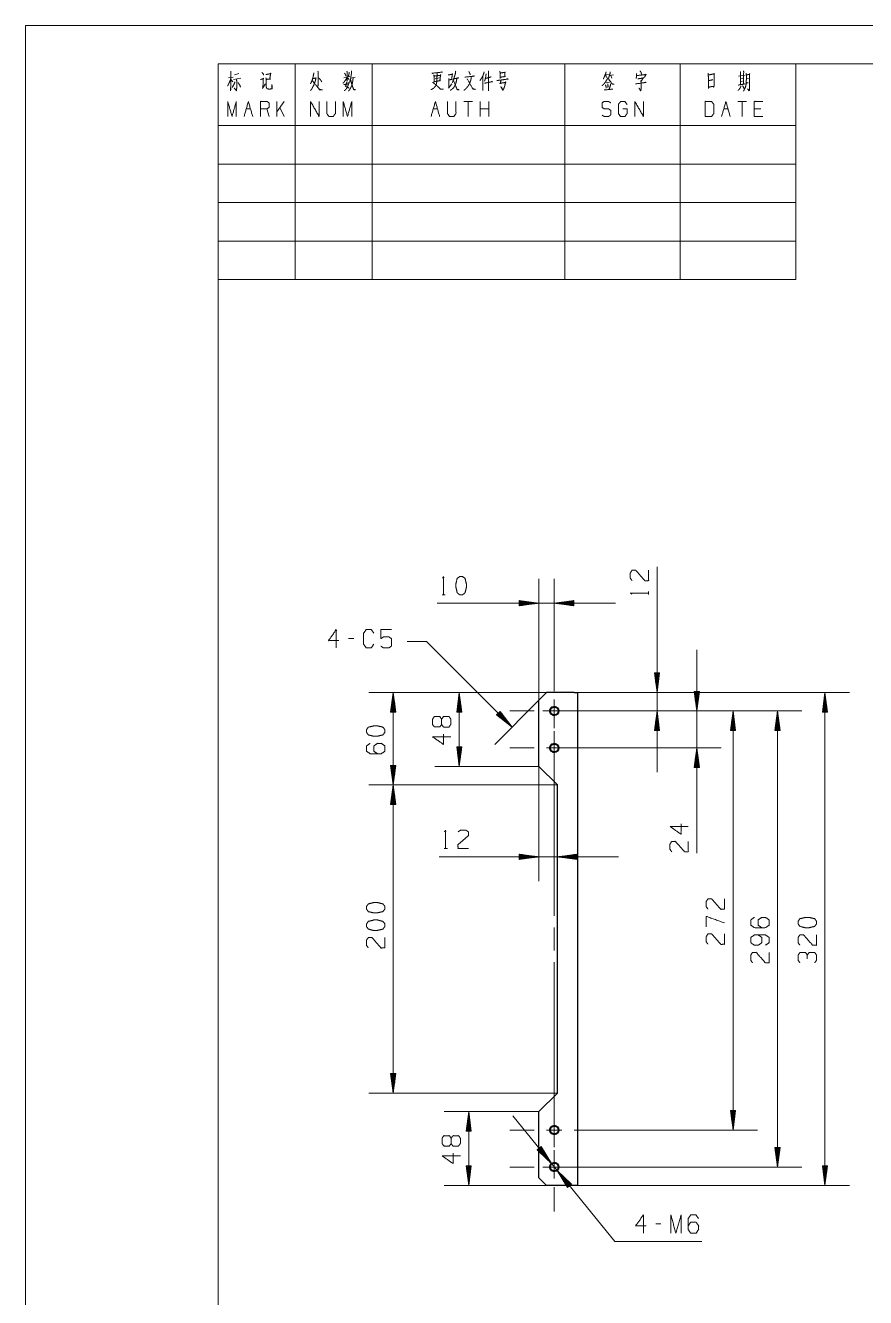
# Model space of a CAD drawing. Header units: millimetres. Extents: x 0 to 210, y 0 to 297.
# Drawn here: x 0 to 109.1, y 131.9 to 297 of the extents above; entities that cross this region are included whole.
import ezdxf

# ---------------------------------------------------------------- set-up
doc = ezdxf.new("R2010")
doc.units = ezdxf.units.MM
doc.layers.add('101', color=7, linetype='Continuous', true_color=0xffffff)

msp = doc.modelspace()

# ---------------------------------------------------------------- linework, layer by layer
at = {"layer": '101', "color": 133, "linetype": 'Continuous', "lineweight": 18}
for p, q in [((210, 297), (0, 297)), ((0, 297), (0, 0)), ((205, 292), (25, 292)), ((25, 292), (100, 292)), ((25, 292), (25, 5)), ((25, 292), (100, 292)), ((25, 292), (100, 292)), ((25, 292), (25, 264)), ((35, 292), (35, 264)), ((45, 292), (45, 264)), ((70, 292), (70, 264)), ((85, 292), (85, 264)), ((100, 292), (100, 264)), ((25, 284), (100, 284)), ((25, 279), (100, 279)), ((25, 274), (100, 274)), ((25, 269), (100, 269)), ((25, 264), (100, 264))]:
    msp.add_line(p, q, dxfattribs=at)
at = {"layer": '101', "color": 72, "linetype": 'Continuous', "lineweight": 18}
for p, q in [((27.13, 290.61), (27.71, 290.74)), ((26.34, 290.18), (26.96, 290.3)), ((26.7, 289.95), (26.92, 289.68)), ((26.99, 289.99), (27.95, 290.14)), ((41.34, 290.22), (42.13, 290.38)), ((42.25, 290.16), (42.79, 290.28)), ((53.17, 290.09), (53.7, 290.18)), ((54.91, 288.87), (55.37, 289.43)), ((75.25, 290.57), (75.67, 290.63)), ((75.35, 290.55), (75.45, 290.24)), ((75.83, 289.64), (75.37, 289.56)), ((75.82, 290.51), (76.35, 290.61)), ((75.98, 290.49), (76.11, 290.16)), ((92.56, 290.43), (93.43, 290.55)), ((92.84, 290.07), (93.11, 290.14)), ((92.86, 289.72), (93.09, 289.78)), ((93.6, 290.05), (93.85, 290.12)), ((28.66, 286.17), (29.22, 286.17)), ((31.62, 285.18), (31.34, 286.17)), ((33.59, 287.14), (32.63, 285.78)), ((32.63, 285.18), (32.63, 287.14)), ((33.59, 285.18), (33.04, 286.36)), ((52.94, 286.17), (53.49, 286.17)), ((58.02, 287.14), (56.9, 287.14)), ((57.46, 287.14), (57.46, 285.18)), ((59.02, 285.18), (59.02, 287.14)), ((60.14, 286.17), (59.02, 286.17)), ((60.14, 285.18), (60.14, 287.14)), ((90.65, 286.17), (91.2, 286.17)), ((93.6, 287.14), (92.49, 287.14)), ((93.05, 287.14), (93.05, 285.18)), ((95.45, 286.17), (94.61, 286.17)), ((54.08, 223.09), (54.5, 223.09)), ((80.9, 223.11), (80.9, 223.54)), ((42.63, 217.4), (41.95, 217.4)), ((54.34, 190.17), (54.77, 190.17)), ((82.5, 141.42), (81.83, 141.42))]:
    msp.add_line(p, q, dxfattribs=at)
at = {"layer": '101', "color": 22, "linetype": 'Continuous', "lineweight": 18}
for p, q in [((81.99, 226.71), (81.99, 200.07)), ((66.65, 209.41), (66.65, 225.17)), ((68.65, 211.51), (68.65, 225.17)), ((53.44, 222), (76.59, 222)), ((66.65, 222), (64.11, 222.33)), ((64.11, 222.33), (64.14, 222.33)), ((64.11, 222.33), (64.14, 222.33)), ((64.11, 222.33), (64.11, 221.66)), ((64.11, 222.28), (64.53, 222.28)), ((64.11, 222.22), (64.92, 222.22)), ((64.11, 222.17), (65.3, 222.17)), ((64.11, 222.12), (65.69, 222.12)), ((64.11, 222.07), (66.07, 222.07)), ((64.11, 222.02), (66.46, 222.02)), ((64.11, 221.66), (66.65, 222)), ((64.11, 221.97), (66.46, 221.97)), ((64.11, 221.92), (66.07, 221.92)), ((64.11, 221.87), (65.69, 221.87)), ((64.11, 221.82), (65.3, 221.82)), ((64.11, 221.77), (64.92, 221.77)), ((64.11, 221.72), (64.53, 221.72)), ((64.11, 221.67), (64.14, 221.67)), ((64.11, 221.67), (64.14, 221.67)), ((71.19, 222.33), (68.65, 222)), ((68.65, 222), (71.19, 221.66)), ((71.19, 222.02), (68.84, 222.02)), ((71.19, 221.97), (68.84, 221.97)), ((71.19, 222.07), (69.23, 222.07)), ((71.19, 221.92), (69.23, 221.92)), ((71.19, 222.12), (69.62, 222.12)), ((71.19, 221.87), (69.62, 221.87)), ((71.19, 222.17), (70, 222.17)), ((71.19, 221.82), (70, 221.82)), ((71.19, 222.22), (70.39, 222.22)), ((71.19, 221.77), (70.39, 221.77)), ((71.19, 222.28), (70.77, 222.28)), ((71.19, 221.72), (70.77, 221.72)), ((71.19, 222.33), (71.16, 222.33)), ((71.19, 222.33), (71.16, 222.33)), ((71.19, 221.67), (71.16, 221.67)), ((71.19, 221.67), (71.16, 221.67)), ((71.19, 221.66), (71.19, 222.33)), ((52.08, 217.02), (49.54, 217.02)), ((52.08, 217.02), (63.17, 205.93)), ((87.14, 189.56), (87.14, 215.94)), ((81.66, 212.95), (81.99, 210.41)), ((82.33, 212.95), (81.66, 212.95)), ((81.66, 212.95), (81.66, 212.91)), ((81.66, 212.95), (81.66, 212.91)), ((81.71, 212.95), (81.71, 212.53)), ((81.76, 212.95), (81.76, 212.14)), ((81.81, 212.95), (81.81, 211.76)), ((81.86, 212.95), (81.86, 211.37)), ((81.91, 212.95), (81.91, 210.98)), ((81.97, 212.95), (81.97, 210.6)), ((81.99, 210.41), (82.33, 212.95)), ((82.02, 212.95), (82.02, 210.6)), ((82.07, 212.95), (82.07, 210.98)), ((82.12, 212.95), (82.12, 211.37)), ((82.17, 212.95), (82.17, 211.76)), ((82.22, 212.95), (82.22, 212.14)), ((82.27, 212.95), (82.27, 212.53)), ((82.32, 212.95), (82.32, 212.91)), ((82.32, 212.95), (82.32, 212.91)), ((67.65, 210.41), (44.57, 210.41)), ((47.75, 210.41), (47.41, 207.87)), ((47.67, 207.87), (47.67, 209.83)), ((47.72, 207.87), (47.72, 210.21)), ((48.08, 207.87), (47.75, 210.41)), ((47.75, 210.41), (47.75, 198.41)), ((47.77, 207.87), (47.77, 210.21)), ((47.83, 207.87), (47.83, 209.83)), ((67.65, 210.41), (53.14, 210.41)), ((56.32, 210.41), (55.98, 207.87)), ((56.24, 207.87), (56.24, 209.83)), ((56.29, 207.87), (56.29, 210.21)), ((56.65, 207.87), (56.32, 210.41)), ((56.32, 210.41), (56.32, 200.81)), ((56.34, 207.87), (56.34, 210.21)), ((56.39, 207.87), (56.39, 209.83)), ((71.25, 210.41), (106.96, 210.41)), ((71.25, 210.41), (85.17, 210.41)), ((87.48, 210.55), (86.81, 210.55)), ((86.81, 210.55), (86.81, 210.51)), ((86.81, 210.55), (87.14, 208.01)), ((86.81, 210.55), (86.81, 210.51)), ((86.86, 210.55), (86.86, 210.13)), ((86.91, 210.55), (86.91, 209.74)), ((86.96, 210.55), (86.96, 209.36)), ((87.01, 210.55), (87.01, 208.97)), ((87.07, 210.55), (87.07, 208.58)), ((87.12, 210.55), (87.12, 208.2)), ((87.14, 208.01), (87.48, 210.55)), ((87.17, 210.55), (87.17, 208.2)), ((87.22, 210.55), (87.22, 208.58)), ((87.27, 210.55), (87.27, 208.97)), ((87.32, 210.55), (87.32, 209.36)), ((87.37, 210.55), (87.37, 209.74)), ((87.42, 210.55), (87.42, 210.13)), ((87.47, 210.55), (87.47, 210.51)), ((87.47, 210.55), (87.47, 210.51)), ((103.78, 210.41), (103.45, 207.87)), ((103.71, 207.87), (103.71, 209.83)), ((103.76, 207.87), (103.76, 210.21)), ((104.12, 207.87), (103.78, 210.41)), ((103.78, 146.41), (103.78, 210.41)), ((103.81, 207.87), (103.81, 210.21)), ((103.86, 207.87), (103.86, 209.83)), ((47.47, 207.87), (47.47, 208.28)), ((47.52, 207.87), (47.52, 208.67)), ((47.57, 207.87), (47.57, 209.06)), ((47.62, 207.87), (47.62, 209.44)), ((47.88, 207.87), (47.88, 209.44)), ((47.93, 207.87), (47.93, 209.06)), ((47.98, 207.87), (47.98, 208.67)), ((48.03, 207.87), (48.03, 208.28)), ((56.04, 207.87), (56.04, 208.28)), ((56.09, 207.87), (56.09, 208.67)), ((56.14, 207.87), (56.14, 209.06)), ((56.19, 207.87), (56.19, 209.44)), ((56.44, 207.87), (56.44, 209.44)), ((56.49, 207.87), (56.49, 209.06)), ((56.55, 207.87), (56.55, 208.67)), ((56.6, 207.87), (56.6, 208.28)), ((66.65, 209.41), (60.93, 203.68)), ((103.5, 207.87), (103.5, 208.28)), ((103.55, 207.87), (103.55, 208.67)), ((103.6, 207.87), (103.6, 209.06)), ((103.66, 207.87), (103.66, 209.44)), ((103.91, 207.87), (103.91, 209.44)), ((103.96, 207.87), (103.96, 209.06)), ((104.01, 207.87), (104.01, 208.67)), ((104.06, 207.87), (104.06, 208.28)), ((47.41, 207.87), (48.08, 207.87)), ((47.42, 207.87), (47.42, 207.9)), ((47.42, 207.87), (47.42, 207.9)), ((48.08, 207.87), (48.08, 207.9)), ((48.08, 207.87), (48.08, 207.9)), ((55.98, 207.87), (56.65, 207.87)), ((55.99, 207.87), (55.99, 207.9)), ((55.99, 207.87), (55.99, 207.9)), ((56.65, 207.87), (56.65, 207.9)), ((56.65, 207.87), (56.65, 207.9)), ((61.61, 207.96), (61.14, 207.49)), ((61.14, 207.49), (61.16, 207.47)), ((61.14, 207.49), (61.16, 207.47)), ((61.14, 207.49), (63.17, 205.93)), ((61.18, 207.52), (61.47, 207.23)), ((61.21, 207.56), (61.78, 206.99)), ((61.25, 207.6), (62.09, 206.76)), ((61.29, 207.63), (62.4, 206.52)), ((61.32, 207.67), (62.71, 206.28)), ((61.36, 207.7), (63.02, 206.04)), ((61.39, 207.74), (63.05, 206.08)), ((61.43, 207.78), (62.82, 206.39)), ((61.47, 207.81), (62.58, 206.7)), ((61.5, 207.85), (62.34, 207.01)), ((61.54, 207.88), (62.11, 207.32)), ((61.57, 207.92), (61.87, 207.62)), ((61.61, 207.96), (61.63, 207.93)), ((63.17, 205.93), (61.61, 207.96)), ((61.61, 207.96), (61.63, 207.93)), ((68.65, 208.01), (95.02, 208.01)), ((68.65, 208.01), (100.8, 208.01)), ((68.65, 208.01), (90.32, 208.01)), ((72.15, 208.01), (85.17, 208.01)), ((81.99, 208.01), (81.66, 205.47)), ((81.81, 205.47), (81.81, 206.66)), ((81.86, 205.47), (81.86, 207.04)), ((81.91, 205.47), (81.91, 207.43)), ((81.97, 205.47), (81.97, 207.81)), ((82.33, 205.47), (81.99, 208.01)), ((82.02, 205.47), (82.02, 207.81)), ((82.07, 205.47), (82.07, 207.43)), ((82.12, 205.47), (82.12, 207.04)), ((82.17, 205.47), (82.17, 206.66)), ((91.85, 208.01), (91.51, 205.47)), ((91.67, 205.47), (91.67, 206.66)), ((91.72, 205.47), (91.72, 207.04)), ((91.77, 205.47), (91.77, 207.43)), ((91.82, 205.47), (91.82, 207.81)), ((92.18, 205.47), (91.85, 208.01)), ((91.85, 208.01), (91.85, 153.61)), ((91.87, 205.47), (91.87, 207.81)), ((91.92, 205.47), (91.92, 207.43)), ((91.97, 205.47), (91.97, 207.04)), ((92.02, 205.47), (92.02, 206.66)), ((97.63, 208.01), (97.29, 205.47)), ((97.45, 205.47), (97.45, 206.66)), ((97.5, 205.47), (97.5, 207.04)), ((97.55, 205.47), (97.55, 207.43)), ((97.6, 205.47), (97.6, 207.81)), ((97.96, 205.47), (97.63, 208.01)), ((97.63, 208.01), (97.63, 148.81)), ((97.65, 205.47), (97.65, 207.81)), ((97.7, 205.47), (97.7, 207.43)), ((97.75, 205.47), (97.75, 207.04)), ((97.8, 205.47), (97.8, 206.66)), ((103.45, 207.87), (103.45, 207.9)), ((103.45, 207.87), (103.45, 207.9)), ((103.45, 207.87), (104.12, 207.87)), ((104.11, 207.87), (104.11, 207.9)), ((104.11, 207.87), (104.11, 207.9)), ((81.66, 205.47), (81.66, 205.5)), ((81.66, 205.47), (81.66, 205.5)), ((81.66, 205.47), (82.33, 205.47)), ((81.71, 205.47), (81.71, 205.88)), ((81.76, 205.47), (81.76, 206.27)), ((82.22, 205.47), (82.22, 206.27)), ((82.27, 205.47), (82.27, 205.88)), ((82.32, 205.47), (82.32, 205.5)), ((82.32, 205.47), (82.32, 205.5)), ((91.51, 205.47), (92.18, 205.47)), ((91.52, 205.47), (91.52, 205.5)), ((91.52, 205.47), (91.52, 205.5)), ((91.57, 205.47), (91.57, 205.88)), ((91.62, 205.47), (91.62, 206.27)), ((92.08, 205.47), (92.08, 206.27)), ((92.13, 205.47), (92.13, 205.88)), ((92.18, 205.47), (92.18, 205.5)), ((92.18, 205.47), (92.18, 205.5)), ((97.29, 205.47), (97.96, 205.47)), ((97.3, 205.47), (97.3, 205.5)), ((97.3, 205.47), (97.3, 205.5)), ((97.35, 205.47), (97.35, 205.88)), ((97.4, 205.47), (97.4, 206.27)), ((97.85, 205.47), (97.85, 206.27)), ((97.91, 205.47), (97.91, 205.88)), ((97.96, 205.47), (97.96, 205.5)), ((97.96, 205.47), (97.96, 205.5)), ((56.65, 203.35), (55.98, 203.35)), ((55.98, 203.35), (56.32, 200.81)), ((55.99, 203.35), (55.99, 203.31)), ((55.99, 203.35), (55.99, 203.31)), ((56.04, 203.35), (56.04, 202.93)), ((56.09, 203.35), (56.09, 202.54)), ((56.14, 203.35), (56.14, 202.16)), ((56.19, 203.35), (56.19, 201.77)), ((56.24, 203.35), (56.24, 201.38)), ((56.29, 203.35), (56.29, 201)), ((56.32, 200.81), (56.65, 203.35)), ((56.34, 203.35), (56.34, 201)), ((56.39, 203.35), (56.39, 201.38)), ((56.44, 203.35), (56.44, 201.77)), ((56.49, 203.35), (56.49, 202.16)), ((56.55, 203.35), (56.55, 202.54)), ((56.6, 203.35), (56.6, 202.93)), ((56.65, 203.35), (56.65, 203.31)), ((56.65, 203.35), (56.65, 203.31)), ((66.65, 203.21), (66.65, 185.9)), ((68.65, 203.21), (90.32, 203.21)), ((87.14, 203.21), (86.81, 200.67)), ((87.48, 200.67), (87.14, 203.21)), ((86.91, 200.67), (86.91, 201.47)), ((86.96, 200.67), (86.96, 201.86)), ((87.01, 200.67), (87.01, 202.24)), ((87.07, 200.67), (87.07, 202.63)), ((87.12, 200.67), (87.12, 203.01)), ((87.17, 200.67), (87.17, 203.01)), ((87.22, 200.67), (87.22, 202.63)), ((87.27, 200.67), (87.27, 202.24)), ((87.32, 200.67), (87.32, 201.86)), ((87.37, 200.67), (87.37, 201.47)), ((47.41, 200.95), (47.75, 198.41)), ((48.08, 200.95), (47.41, 200.95)), ((47.42, 200.95), (47.42, 200.91)), ((47.42, 200.95), (47.42, 200.91)), ((47.47, 200.95), (47.47, 200.53)), ((47.52, 200.95), (47.52, 200.14)), ((47.57, 200.95), (47.57, 199.76)), ((47.62, 200.95), (47.62, 199.37)), ((47.67, 200.95), (47.67, 198.98)), ((47.72, 200.95), (47.72, 198.6)), ((47.75, 198.41), (48.08, 200.95)), ((47.77, 200.95), (47.77, 198.6)), ((47.83, 200.95), (47.83, 198.98)), ((47.88, 200.95), (47.88, 199.37)), ((47.93, 200.95), (47.93, 199.76)), ((47.98, 200.95), (47.98, 200.14)), ((48.03, 200.95), (48.03, 200.53)), ((48.08, 200.95), (48.08, 200.91)), ((48.08, 200.95), (48.08, 200.91)), ((66.65, 200.81), (53.14, 200.81)), ((86.81, 200.67), (86.81, 200.7)), ((86.81, 200.67), (86.81, 200.7)), ((86.81, 200.67), (87.48, 200.67)), ((86.86, 200.67), (86.86, 201.08)), ((87.42, 200.67), (87.42, 201.08)), ((87.47, 200.67), (87.47, 200.7)), ((87.47, 200.67), (87.47, 200.7)), ((69.05, 198.41), (44.57, 198.41)), ((69.05, 198.41), (44.57, 198.41)), ((47.75, 198.41), (47.41, 195.87)), ((47.72, 195.87), (47.72, 198.21)), ((48.08, 195.87), (47.75, 198.41)), ((47.75, 158.41), (47.75, 198.41)), ((47.77, 195.87), (47.77, 198.21)), ((47.52, 195.87), (47.52, 196.67)), ((47.57, 195.87), (47.57, 197.06)), ((47.62, 195.87), (47.62, 197.44)), ((47.67, 195.87), (47.67, 197.83)), ((47.83, 195.87), (47.83, 197.83)), ((47.88, 195.87), (47.88, 197.44)), ((47.93, 195.87), (47.93, 197.06)), ((47.98, 195.87), (47.98, 196.67)), ((47.41, 195.87), (48.08, 195.87)), ((47.42, 195.87), (47.42, 195.9)), ((47.42, 195.87), (47.42, 195.9)), ((47.47, 195.87), (47.47, 196.28)), ((48.03, 195.87), (48.03, 196.28)), ((48.08, 195.87), (48.08, 195.9)), ((48.08, 195.87), (48.08, 195.9)), ((76.99, 189.08), (53.71, 189.08)), ((64.11, 189.41), (64.14, 189.41)), ((64.11, 189.41), (64.11, 188.74)), ((66.65, 189.08), (64.11, 189.41)), ((64.11, 189.41), (64.14, 189.41)), ((64.11, 189.36), (64.53, 189.36)), ((64.11, 189.31), (64.92, 189.31)), ((64.11, 189.25), (65.3, 189.25)), ((64.11, 189.2), (65.69, 189.2)), ((64.11, 189.15), (66.07, 189.15)), ((64.11, 189.1), (66.46, 189.1)), ((64.11, 188.74), (66.65, 189.08)), ((64.11, 189.05), (66.46, 189.05)), ((64.11, 189), (66.07, 189)), ((64.11, 188.95), (65.69, 188.95)), ((64.11, 188.9), (65.3, 188.9)), ((64.11, 188.85), (64.92, 188.85)), ((64.11, 188.8), (64.53, 188.8)), ((64.11, 188.75), (64.14, 188.75)), ((64.11, 188.75), (64.14, 188.75)), ((71.59, 189.41), (69.05, 189.08)), ((69.05, 189.08), (71.59, 188.74)), ((71.59, 189.1), (69.24, 189.1)), ((71.59, 189.05), (69.24, 189.05)), ((71.59, 189.15), (69.63, 189.15)), ((71.59, 189), (69.63, 189)), ((71.59, 189.2), (70.02, 189.2)), ((71.59, 188.95), (70.02, 188.95)), ((71.59, 189.25), (70.4, 189.25)), ((71.59, 188.9), (70.4, 188.9)), ((71.59, 189.31), (70.79, 189.31)), ((71.59, 188.85), (70.79, 188.85)), ((71.59, 189.36), (71.17, 189.36)), ((71.59, 188.8), (71.17, 188.8)), ((71.59, 189.41), (71.56, 189.41)), ((71.59, 189.41), (71.56, 189.41)), ((71.59, 188.75), (71.56, 188.75)), ((71.59, 188.75), (71.56, 188.75)), ((71.59, 188.74), (71.59, 189.41)), ((47.41, 160.95), (47.75, 158.41)), ((48.08, 160.95), (47.41, 160.95)), ((47.42, 160.95), (47.42, 160.91)), ((47.42, 160.95), (47.42, 160.91)), ((47.47, 160.95), (47.47, 160.53)), ((47.52, 160.95), (47.52, 160.14)), ((47.57, 160.95), (47.57, 159.76)), ((47.62, 160.95), (47.62, 159.37)), ((47.67, 160.95), (47.67, 158.98)), ((47.72, 160.95), (47.72, 158.6)), ((47.75, 158.41), (48.08, 160.95)), ((47.77, 160.95), (47.77, 158.6)), ((47.83, 160.95), (47.83, 158.98)), ((47.88, 160.95), (47.88, 159.37)), ((47.93, 160.95), (47.93, 159.76)), ((47.98, 160.95), (47.98, 160.14)), ((48.03, 160.95), (48.03, 160.53)), ((48.08, 160.95), (48.08, 160.91)), ((48.08, 160.95), (48.08, 160.91)), ((69.05, 158.41), (44.57, 158.41)), ((66.65, 156.01), (54.37, 156.01)), ((57.55, 156.01), (57.21, 153.47)), ((57.47, 153.47), (57.47, 155.43)), ((57.52, 153.47), (57.52, 155.81)), ((57.88, 153.47), (57.55, 156.01)), ((57.55, 156.01), (57.55, 146.41)), ((57.57, 153.47), (57.57, 155.81)), ((57.63, 153.47), (57.63, 155.43)), ((63.28, 155.44), (76.5, 139.13)), ((91.51, 156.15), (91.85, 153.61)), ((92.18, 156.15), (91.51, 156.15)), ((91.52, 156.15), (91.52, 156.11)), ((91.52, 156.15), (91.52, 156.11)), ((91.57, 156.15), (91.57, 155.73)), ((91.62, 156.15), (91.62, 155.34)), ((91.67, 156.15), (91.67, 154.96)), ((91.72, 156.15), (91.72, 154.57)), ((91.77, 156.15), (91.77, 154.18)), ((91.82, 156.15), (91.82, 153.8)), ((91.85, 153.61), (92.18, 156.15)), ((91.87, 156.15), (91.87, 153.8)), ((91.92, 156.15), (91.92, 154.18)), ((91.97, 156.15), (91.97, 154.57)), ((92.02, 156.15), (92.02, 154.96)), ((92.08, 156.15), (92.08, 155.34)), ((92.13, 156.15), (92.13, 155.73)), ((92.18, 156.15), (92.18, 156.11)), ((92.18, 156.15), (92.18, 156.11)), ((57.27, 153.47), (57.27, 153.88)), ((57.32, 153.47), (57.32, 154.27)), ((57.37, 153.47), (57.37, 154.66)), ((57.42, 153.47), (57.42, 155.04)), ((57.68, 153.47), (57.68, 155.04)), ((57.73, 153.47), (57.73, 154.66)), ((57.78, 153.47), (57.78, 154.27)), ((57.83, 153.47), (57.83, 153.88)), ((74.42, 153.61), (95.02, 153.61)), ((57.21, 153.47), (57.88, 153.47)), ((57.22, 153.47), (57.22, 153.5)), ((57.22, 153.47), (57.22, 153.5)), ((57.88, 153.47), (57.88, 153.5)), ((57.88, 153.47), (57.88, 153.5)), ((66.93, 151.46), (66.41, 151.03)), ((66.41, 151.03), (68.27, 149.27)), ((66.42, 151.04), (66.44, 151.01)), ((66.42, 151.04), (66.44, 151.01)), ((66.46, 151.07), (66.72, 150.74)), ((66.5, 151.1), (67, 150.48)), ((66.54, 151.13), (67.29, 150.21)), ((66.58, 151.17), (67.57, 149.94)), ((66.62, 151.2), (67.85, 149.67)), ((66.65, 151.23), (68.13, 149.41)), ((66.69, 151.26), (68.17, 149.44)), ((66.73, 151.29), (67.97, 149.77)), ((66.77, 151.32), (67.76, 150.1)), ((66.81, 151.36), (67.56, 150.43)), ((66.85, 151.39), (67.36, 150.76)), ((66.89, 151.42), (67.15, 151.1)), ((68.27, 149.27), (66.93, 151.46)), ((66.93, 151.45), (66.95, 151.43)), ((66.93, 151.45), (66.95, 151.43)), ((97.29, 151.35), (97.63, 148.81)), ((97.96, 151.35), (97.29, 151.35)), ((97.3, 151.35), (97.3, 151.31)), ((97.3, 151.35), (97.3, 151.31)), ((97.35, 151.35), (97.35, 150.93)), ((97.4, 151.35), (97.4, 150.54)), ((97.45, 151.35), (97.45, 150.16)), ((97.5, 151.35), (97.5, 149.77)), ((97.55, 151.35), (97.55, 149.38)), ((97.6, 151.35), (97.6, 149)), ((97.63, 148.81), (97.96, 151.35)), ((97.65, 151.35), (97.65, 149)), ((97.7, 151.35), (97.7, 149.38)), ((97.75, 151.35), (97.75, 149.77)), ((97.8, 151.35), (97.8, 150.16)), ((97.85, 151.35), (97.85, 150.54)), ((97.91, 151.35), (97.91, 150.93)), ((97.96, 151.35), (97.96, 151.31)), ((97.96, 151.35), (97.96, 151.31)), ((57.21, 148.95), (57.55, 146.41)), ((57.88, 148.95), (57.21, 148.95)), ((57.22, 148.95), (57.22, 148.91)), ((57.22, 148.95), (57.22, 148.91)), ((57.27, 148.95), (57.27, 148.53)), ((57.32, 148.95), (57.32, 148.14)), ((57.37, 148.95), (57.37, 147.76)), ((57.42, 148.95), (57.42, 147.37)), ((57.47, 148.95), (57.47, 146.98)), ((57.52, 148.95), (57.52, 146.6)), ((57.55, 146.41), (57.88, 148.95)), ((57.57, 148.95), (57.57, 146.6)), ((57.63, 148.95), (57.63, 146.98)), ((57.68, 148.95), (57.68, 147.37)), ((57.73, 148.95), (57.73, 147.76)), ((57.78, 148.95), (57.78, 148.14)), ((57.83, 148.95), (57.83, 148.53)), ((57.88, 148.95), (57.88, 148.91)), ((57.88, 148.95), (57.88, 148.91)), ((68.65, 148.81), (100.8, 148.81)), ((103.45, 148.95), (103.45, 148.91)), ((103.45, 148.95), (103.45, 148.91)), ((104.12, 148.95), (103.45, 148.95)), ((103.45, 148.95), (103.78, 146.41)), ((103.5, 148.95), (103.5, 148.53)), ((103.55, 148.95), (103.55, 148.14)), ((103.6, 148.95), (103.6, 147.76)), ((103.66, 148.95), (103.66, 147.37)), ((103.71, 148.95), (103.71, 146.98)), ((103.76, 148.95), (103.76, 146.6)), ((103.78, 146.41), (104.12, 148.95)), ((103.81, 148.95), (103.81, 146.6)), ((103.86, 148.95), (103.86, 146.98)), ((103.91, 148.95), (103.91, 147.37)), ((103.96, 148.95), (103.96, 147.76)), ((104.01, 148.95), (104.01, 148.14)), ((104.06, 148.95), (104.06, 148.53)), ((104.11, 148.95), (104.11, 148.91)), ((104.11, 148.95), (104.11, 148.91)), ((69.03, 148.34), (70.37, 146.16)), ((70.89, 146.58), (69.03, 148.34)), ((70.61, 146.35), (69.13, 148.17)), ((70.65, 146.38), (69.17, 148.21)), ((70.57, 146.32), (69.33, 147.84)), ((70.69, 146.41), (69.45, 147.94)), ((70.53, 146.29), (69.54, 147.51)), ((70.73, 146.45), (69.74, 147.67)), ((70.49, 146.25), (69.74, 147.18)), ((70.77, 146.48), (70.02, 147.4)), ((70.81, 146.51), (70.3, 147.13)), ((67.65, 146.41), (54.37, 146.41)), ((70.45, 146.22), (69.95, 146.85)), ((70.41, 146.19), (70.15, 146.52)), ((70.37, 146.16), (70.35, 146.18)), ((70.37, 146.16), (70.35, 146.18)), ((70.37, 146.16), (70.89, 146.58)), ((70.85, 146.54), (70.58, 146.87)), ((70.89, 146.57), (70.87, 146.6)), ((70.89, 146.57), (70.87, 146.6)), ((71.25, 146.41), (106.96, 146.41)), ((76.5, 139.13), (87.82, 139.13))]:
    msp.add_line(p, q, dxfattribs=at)
at = {"layer": '101', "color": 151, "linetype": 'Continuous', "lineweight": 18}
for p, q in [((68.65, 210.6), (68.65, 213.77)), ((68.65, 211.01), (68.65, 211.51)), ((68.65, 206.51), (68.65, 209.51)), ((68.65, 207), (68.65, 209.01)), ((68.65, 205.8), (68.65, 208.97)), ((66.06, 208.01), (62.89, 208.01)), ((65.65, 208.01), (65.15, 208.01)), ((70.15, 208.01), (67.15, 208.01)), ((67.65, 208.01), (69.65, 208.01)), ((71.24, 208.01), (74.42, 208.01)), ((71.65, 208.01), (72.15, 208.01)), ((68.65, 205.41), (68.65, 202.24)), ((68.65, 181.41), (68.65, 205.01)), ((66.06, 203.21), (62.89, 203.21)), ((67.65, 203.21), (69.65, 203.21)), ((68.65, 202.2), (68.65, 204.21)), ((71.24, 203.21), (74.42, 203.21)), ((68.65, 200.61), (68.65, 197.44)), ((68.65, 176.91), (68.65, 179.91)), ((68.65, 151.81), (68.65, 175.41)), ((68.65, 156.2), (68.65, 159.37)), ((66.06, 153.61), (62.89, 153.61)), ((67.65, 153.61), (69.65, 153.61)), ((68.65, 152.6), (68.65, 154.61)), ((68.65, 151.4), (68.65, 154.57)), ((71.24, 153.61), (74.42, 153.61)), ((68.65, 151.01), (68.65, 147.84)), ((68.65, 147.31), (68.65, 150.31)), ((66.06, 148.81), (62.89, 148.81)), ((65.65, 148.81), (65.15, 148.81)), ((70.15, 148.81), (67.15, 148.81)), ((67.65, 148.81), (69.65, 148.81)), ((68.65, 147.8), (68.65, 149.81)), ((71.24, 148.81), (74.42, 148.81)), ((71.65, 148.81), (72.15, 148.81)), ((68.65, 146.21), (68.65, 143.04)), ((68.65, 145.81), (68.65, 145.31))]:
    msp.add_line(p, q, dxfattribs=at)
at = {"layer": '101', "color": 72, "linetype": 'Continuous', "lineweight": 25}
for p, q in [((67.65, 210.41), (66.65, 209.41)), ((71.25, 210.41), (67.65, 210.41)), ((71.65, 210.41), (71.65, 146.41)), ((66.65, 200.81), (66.65, 209.41)), ((66.65, 200.81), (69.05, 198.41)), ((69.05, 158.41), (69.05, 198.41)), ((69.05, 158.41), (66.65, 156.01)), ((66.65, 147.41), (66.65, 156.01)), ((66.65, 147.41), (67.65, 146.41)), ((71.25, 146.41), (67.65, 146.41))]:
    msp.add_line(p, q, dxfattribs=at)
for centre, radius in [((68.65, 208.01), 0.6), ((68.65, 208.01), 0.5), ((68.65, 203.21), 0.6), ((68.65, 203.21), 0.5), ((68.65, 153.61), 0.6), ((68.65, 153.61), 0.5), ((68.65, 148.81), 0.6), ((68.65, 148.81), 0.5)]:
    msp.add_circle(centre, radius, dxfattribs=at)
at = {"layer": '101', "color": 72, "linetype": 'Continuous', "lineweight": 13}
for centre in [(68.65, 208.01), (68.65, 203.21), (68.65, 153.61), (68.65, 148.81)]:
    msp.add_arc(centre, 0.6, 75, 345, dxfattribs=at)
at = {"layer": '101', "color": 22, "linetype": 'Continuous', "lineweight": 18}
for start, end in [(49.7292, 75), (345, 28.3265)]:
    msp.add_arc((68.65, 148.81), 0.6, start, end, dxfattribs=at)
at = {"layer": '101', "color": 72, "linetype": 'Continuous', "lineweight": 18}
for points, knots in [([(26.67, 291.07), (26.66, 288.89), (26.63, 288.5), (26.61, 288.71), (26.64, 288.94)], [0, 0, 0.723303, 0.854546, 0.923601, 1, 1]), ([(30.7, 290.88), (30.87, 290.72), (30.92, 290.63), (30.92, 290.53), (30.9, 290.67)], [0, 0, 0.413146, 0.573572, 0.750721, 1, 1]), ([(31.19, 290.63), (31.87, 290.74), (31.82, 290.8), (31.73, 290.05), (31.82, 290.05), (31.25, 289.99)], [0, 0, 0.313958, 0.349012, 0.694882, 0.735357, 1, 1]), ([(37.43, 290.84), (37.42, 290.72), (37.34, 290.3), (37.26, 290.01), (37.18, 289.8), (37.09, 289.6), (37.01, 289.43)], [0, 0, 0.084498, 0.36853, 0.573114, 0.721457, 0.873368, 1, 1]), ([(37.97, 291.05), (38.02, 290.94), (38, 290.84), (37.99, 289.12), (37.97, 289.23), (38, 289.45)], [0, 0, 0.049543, 0.095606, 0.852767, 0.898838, 1, 1]), ([(41.43, 290.8), (41.56, 290.57), (41.59, 290.43)], [0, 0, 0.640221, 1, 1]), ([(41.73, 291.07), (41.76, 290.92), (41.76, 289.78), (41.73, 289.93), (41.76, 290.05)], [0, 0, 0.094654, 0.823636, 0.91829, 1, 1]), ([(42.03, 290.92), (42.03, 290.82), (41.91, 290.34)], [0, 0, 0.174301, 1, 1]), ([(42.33, 291.11), (42.33, 290.98), (42.32, 290.76), (42.27, 290.47), (42.23, 290.16), (42.17, 289.91), (42.1, 289.68), (42.08, 289.62)], [0, 0, 0.081852, 0.232243, 0.425429, 0.63211, 0.800313, 0.957953, 1, 1]), ([(53.44, 290.84), (53.42, 290.18), (53.41, 289.85), (53.39, 289.66), (53.38, 289.56), (53.36, 289.43), (53.32, 289.31), (53.27, 289.2), (53.14, 289.02), (53, 288.85), (52.79, 288.73), (52.69, 288.67), (52.65, 288.65)], [0, 0, 0.263783, 0.395771, 0.470171, 0.511786, 0.56157, 0.614019, 0.658777, 0.749614, 0.837596, 0.932985, 0.980677, 1, 1]), ([(52.76, 290.82), (52.82, 290.78), (52.85, 290.8), (54.11, 290.94), (54.07, 290.96), (53.92, 290.92)], [0, 0, 0.045522, 0.068286, 0.872626, 0.90344, 1, 1]), ([(53, 290.59), (53.04, 290.41), (53.04, 289.66), (53.03, 289.7), (53.89, 289.85), (53.8, 289.85), (53.89, 290.63), (53.92, 290.57), (53.87, 290.53), (53.04, 290.43)], [0, 0, 0.051663, 0.252803, 0.264656, 0.500971, 0.524672, 0.738301, 0.756829, 0.773117, 1, 1]), ([(54.88, 290.57), (55.47, 290.67), (55.41, 290.74), (55.34, 290.01), (55.41, 290.01), (54.97, 289.93), (54.94, 290.12), (54.97, 289.89), (54.96, 288.96)], [0, 0, 0.181366, 0.207406, 0.429567, 0.451891, 0.588199, 0.645735, 0.715777, 1, 1]), ([(55.85, 291.05), (55.82, 290.8), (55.73, 290.47), (55.62, 290.12), (55.53, 289.89), (55.47, 289.72), (55.41, 289.58)], [0, 0, 0.162457, 0.385014, 0.625897, 0.784413, 0.898493, 1, 1]), ([(57.56, 291.03), (57.66, 290.84), (57.71, 290.72), (57.74, 290.59)], [0, 0, 0.450481, 0.729637, 1, 1]), ([(59.55, 290.98), (59.48, 290.72), (59.38, 290.47), (59.26, 290.24), (59.14, 290.05), (59, 289.85)], [0, 0, 0.21836, 0.428744, 0.629221, 0.801494, 1, 1]), ([(59.8, 290.72), (59.76, 290.38), (59.7, 290.09), (59.64, 289.89), (59.6, 289.76)], [0, 0, 0.34211, 0.644851, 0.86512, 1, 1]), ([(60.08, 291.07), (60.12, 290.98), (60.09, 291.03), (60.11, 288.54), (60.09, 288.73), (60.11, 289.04)], [0, 0, 0.029975, 0.04619, 0.840789, 0.900562, 1, 1]), ([(61.57, 291.07), (61.63, 290.82), (61.63, 290.09), (61.63, 290.28), (62.33, 290.38), (62.21, 290.38), (62.24, 290.9), (62.26, 290.98), (62.29, 290.92), (62.19, 290.9), (61.63, 290.82)], [0, 0, 0.076614, 0.294117, 0.350048, 0.563214, 0.598361, 0.753971, 0.779215, 0.799829, 0.831205, 1, 1]), ([(75.37, 290.98), (75.35, 290.84), (75.23, 290.53), (75.13, 290.28), (75.01, 290.07)], [0, 0, 0.148006, 0.485257, 0.758321, 1, 1]), ([(75.91, 290.98), (75.92, 290.88), (75.75, 290.3)], [0, 0, 0.147218, 1, 1]), ([(79.34, 290.74), (79.34, 290.51), (79.33, 290.34), (79.3, 290.22), (79.27, 290.12)], [0, 0, 0.361949, 0.626223, 0.829034, 1, 1]), ([(79.34, 290.49), (80.57, 290.63), (80.56, 290.67), (80.37, 290.26)], [0, 0, 0.712481, 0.737756, 1, 1]), ([(79.78, 291.09), (79.89, 290.96), (79.93, 290.86), (79.96, 290.69)], [0, 0, 0.364604, 0.619196, 1, 1]), ([(88.61, 290.8), (88.64, 290.59), (88.66, 290.14), (88.67, 289.66), (88.67, 289.6), (88.67, 288.83), (88.67, 288.98), (89.24, 289.1), (89.36, 288.96), (89.39, 289.14), (89.39, 289.39), (89.4, 289.87), (89.42, 290.36), (89.42, 290.78), (89.43, 290.72), (88.66, 290.57)], [0, 0, 0.037589, 0.119519, 0.205166, 0.216331, 0.354043, 0.380097, 0.485125, 0.518622, 0.552532, 0.597196, 0.682843, 0.77221, 0.846648, 0.858119, 1, 1]), ([(92.8, 290.98), (92.83, 290.86), (92.83, 289.31)], [0, 0, 0.075954, 1, 1]), ([(93.21, 291.11), (93.24, 290.98), (93.19, 289.37)], [0, 0, 0.073211, 1, 1]), ([(93.55, 290.82), (93.59, 290.59), (93.59, 290.14), (93.57, 289.64), (93.55, 289.33), (93.47, 289), (93.38, 288.79), (93.22, 288.48)], [0, 0, 0.096217, 0.285187, 0.491418, 0.620825, 0.76157, 0.854869, 1, 1]), ([(93.59, 290.57), (94.03, 290.67), (93.98, 290.74), (93.98, 290.05), (94, 289.12), (93.98, 288.77), (93.97, 288.56), (93.95, 288.5), (93.74, 288.77), (93.94, 288.58)], [0, 0, 0.13308, 0.155522, 0.357051, 0.631901, 0.735808, 0.797028, 0.815849, 0.918301, 1, 1]), ([(26.67, 290.16), (26.6, 289.91), (26.48, 289.62), (26.35, 289.35), (26.23, 289.14)], [0, 0, 0.233514, 0.515368, 0.78555, 1, 1]), ([(27.18, 289.66), (27.17, 289.58), (26.86, 288.96)], [0, 0, 0.108202, 1, 1]), ([(27.37, 289.99), (27.42, 289.87), (27.42, 288.83), (27.4, 288.6), (27.39, 288.52), (27.11, 288.85), (27.39, 288.56)], [0, 0, 0.056947, 0.504404, 0.603051, 0.639405, 0.826366, 1, 1]), ([(27.61, 289.58), (27.87, 289.16), (27.92, 289), (27.81, 289.27)], [0, 0, 0.516563, 0.696901, 1, 1]), ([(30.53, 289.99), (30.92, 290.09), (30.86, 290.16), (30.83, 288.96), (30.77, 288.83), (31.12, 289.41)], [0, 0, 0.158008, 0.19221, 0.673433, 0.728446, 1, 1]), ([(31.22, 290.22), (31.25, 289.91), (31.25, 289.2), (31.27, 288.98), (31.3, 288.87), (31.34, 288.81), (31.41, 288.77), (31.53, 288.75), (31.66, 288.73), (32.03, 288.79), (32, 289.33), (32, 288.79)], [0, 0, 0.097093, 0.316208, 0.387239, 0.42073, 0.444406, 0.470581, 0.507596, 0.549105, 0.664641, 0.832445, 1, 1]), ([(37.28, 290.09), (37.75, 290.18), (37.71, 290.22), (37.68, 290.03), (37.62, 289.76), (37.56, 289.6), (37.48, 289.37), (37.4, 289.18), (37.28, 288.98), (37.2, 288.81), (37.02, 288.56)], [0, 0, 0.202443, 0.228131, 0.308408, 0.425631, 0.500403, 0.604281, 0.689483, 0.790714, 0.870506, 1, 1]), ([(37.28, 289.8), (38.22, 288.62), (38.56, 288.65), (38.54, 288.65), (38.24, 288.67), (38.08, 288.81)], [0, 0, 0.632183, 0.773704, 0.779845, 0.909108, 1, 1]), ([(38.1, 290.16), (38.13, 290.14), (38.4, 289.8), (38.47, 289.68)], [0, 0, 0.059448, 0.761031, 1, 1]), ([(41.75, 290.24), (41.62, 290.01), (41.48, 289.8), (41.35, 289.64), (41.22, 289.49)], [0, 0, 0.287221, 0.555142, 0.786181, 1, 1]), ([(41.34, 289.31), (41.97, 289.45), (41.98, 289.64), (41.98, 289.56), (41.91, 289.31), (41.81, 289.04), (41.7, 288.83), (41.59, 288.71), (41.48, 288.58), (41.41, 288.52)], [0, 0, 0.30447, 0.39258, 0.431622, 0.553714, 0.689469, 0.798362, 0.878841, 0.954752, 1, 1]), ([(41.72, 289.66), (41.56, 289.08), (41.66, 289.04), (41.78, 289), (41.89, 288.94), (42.04, 288.85)], [0, 0, 0.5291, 0.62629, 0.735524, 0.852093, 1, 1]), ([(41.76, 290.2), (41.94, 290.07), (42.03, 289.97)], [0, 0, 0.613122, 1, 1]), ([(42.54, 290.16), (42.49, 289.8), (42.45, 289.56), (42.41, 289.35), (42.35, 289.16), (42.23, 288.91), (42.13, 288.73), (42.01, 288.56), (41.92, 288.48)], [0, 0, 0.19438, 0.332636, 0.448614, 0.555649, 0.70616, 0.822692, 0.933847, 1, 1]), ([(42.22, 289.89), (42.25, 289.85), (42.39, 289.27), (42.49, 289), (42.6, 288.71), (42.63, 288.65), (42.85, 288.67), (42.63, 288.69), (42.55, 288.81)], [0, 0, 0.026721, 0.341749, 0.493483, 0.655465, 0.691641, 0.80784, 0.924039, 1, 1]), ([(52.82, 289.6), (52.89, 289.6), (53.17, 289.37), (53.41, 289.16), (53.63, 288.98), (53.9, 288.71), (54.23, 288.75), (53.92, 288.71), (53.82, 288.79)], [0, 0, 0.033467, 0.197839, 0.340788, 0.472468, 0.649452, 0.797921, 0.939753, 1, 1]), ([(55.98, 290.12), (55.98, 289.99), (55.92, 289.66), (55.86, 289.47), (55.81, 289.31), (55.73, 289.16), (55.65, 289.02), (55.54, 288.87), (55.31, 288.67), (55.13, 288.58)], [0, 0, 0.067236, 0.249298, 0.354996, 0.450079, 0.537949, 0.629663, 0.725721, 0.894899, 1, 1]), ([(55.54, 289.8), (55.59, 289.78), (56.04, 288.67), (56.32, 288.65), (56.06, 288.71), (55.98, 288.83)], [0, 0, 0.024909, 0.644018, 0.787117, 0.926016, 1, 1]), ([(55.62, 290.07), (56.27, 290.2), (56.2, 290.22), (56.08, 290.18)], [0, 0, 0.769962, 0.857327, 1, 1]), ([(57.88, 290.32), (57.88, 290.2), (57.81, 289.91), (57.74, 289.68), (57.65, 289.43), (57.52, 289.23), (57.5, 289.18), (57.42, 289.08), (57.31, 288.94), (57.18, 288.81), (57.06, 288.69), (56.93, 288.58)], [0, 0, 0.060656, 0.206644, 0.323463, 0.452143, 0.571976, 0.593424, 0.659716, 0.74639, 0.834816, 0.918178, 1, 1]), ([(57.02, 290.28), (58.29, 290.43), (58.21, 290.45), (58.12, 290.41)], [0, 0, 0.872478, 0.933903, 1, 1]), ([(57.34, 290.05), (57.4, 290.01), (58.1, 288.75), (58.43, 288.69), (58.12, 288.77), (58.02, 288.89)], [0, 0, 0.030854, 0.652647, 0.79375, 0.930716, 1, 1]), ([(59.38, 290.41), (59.39, 289.16), (59.39, 288.56), (59.38, 288.69), (59.39, 288.91)], [0, 0, 0.565717, 0.839123, 0.896086, 1, 1]), ([(59.57, 289.49), (60.61, 289.7), (60.53, 289.72), (60.4, 289.66)], [0, 0, 0.826976, 0.886334, 1, 1]), ([(59.8, 290.14), (60.47, 290.32), (60.4, 290.32), (60.28, 290.26)], [0, 0, 0.772509, 0.853435, 1, 1]), ([(61.18, 289.87), (61.37, 289.87), (61.75, 289.91), (62.68, 290.05), (62.58, 290.07), (62.43, 290.03)], [0, 0, 0.10704, 0.322386, 0.855626, 0.914427, 1, 1]), ([(61.73, 289.91), (61.63, 289.41), (61.6, 289.49), (62.38, 289.62), (62.33, 289.7), (62.33, 289.62), (62.24, 289.27), (62.19, 289.04), (62.11, 288.85), (62.05, 288.71), (62.01, 288.6), (61.98, 288.58), (61.72, 289.06), (62, 288.62)], [0, 0, 0.13637, 0.159981, 0.371157, 0.396349, 0.418604, 0.516111, 0.579311, 0.63312, 0.675133, 0.705357, 0.714996, 0.861275, 1, 1]), ([(75.64, 290.3), (75.63, 290.2), (75.39, 289.83), (75.38, 289.78), (75.26, 289.6), (75.06, 289.37), (74.85, 289.16)], [0, 0, 0.074337, 0.387309, 0.418539, 0.575027, 0.79286, 1, 1]), ([(75.31, 289.27), (75.38, 289), (75.38, 288.87), (75.37, 289.04)], [0, 0, 0.489807, 0.707975, 1, 1]), ([(75.58, 289.43), (75.64, 289.12), (75.61, 288.96), (75.61, 289.18)], [0, 0, 0.443891, 0.680119, 1, 1]), ([(75.61, 290.16), (76.2, 289.37), (76.43, 289.37), (76.2, 289.39), (76.08, 289.54)], [0, 0, 0.599324, 0.742451, 0.886135, 1, 1]), ([(75.95, 289.41), (75.95, 289.27), (75.77, 288.69)], [0, 0, 0.19307, 1, 1]), ([(79.2, 289.41), (80.57, 289.6), (80.49, 289.62), (80.28, 289.56)], [0, 0, 0.820202, 0.873508, 1, 1]), ([(79.49, 290.07), (80.25, 290.18), (80.21, 290.24), (79.92, 289.72)], [0, 0, 0.533866, 0.586729, 1, 1]), ([(79.87, 289.87), (79.9, 289.76), (79.93, 289.64), (79.94, 289.43), (79.94, 289), (79.93, 288.85), (79.9, 288.65), (79.86, 288.52), (79.64, 288.87), (79.87, 288.56)], [0, 0, 0.049623, 0.1085, 0.204239, 0.404798, 0.471991, 0.568442, 0.629223, 0.820578, 1, 1]), ([(88.67, 289.83), (89.24, 289.95), (89.18, 289.97), (89.05, 289.89)], [0, 0, 0.728512, 0.805958, 1, 1]), ([(92.52, 289.25), (93.43, 289.41), (93.38, 289.43), (93.33, 289.37)], [0, 0, 0.873246, 0.919206, 1, 1]), ([(92.86, 289.12), (92.84, 289.02), (92.73, 288.81), (92.62, 288.67), (92.52, 288.56)], [0, 0, 0.157085, 0.51447, 0.781154, 1, 1]), ([(93.09, 289.18), (93.25, 288.94), (93.25, 288.83), (93.19, 289.02)], [0, 0, 0.497679, 0.671694, 1, 1]), ([(93.57, 289.52), (93.6, 289.52), (93.84, 289.58)], [0, 0, 0.107799, 1, 1]), ([(75.12, 288.62), (76.23, 288.73), (76.16, 288.73), (75.99, 288.71)], [0, 0, 0.825897, 0.879998, 1, 1]), ([(26.26, 285.18), (26.26, 287.14), (26.82, 285.18), (27.37, 287.14), (27.37, 285.18)], [0, 0, 0.245192, 0.5, 0.754808, 1, 1]), ([(30.51, 285.18), (30.51, 287.14), (31.34, 287.14), (31.62, 286.96), (31.62, 286.36), (31.34, 286.17), (30.51, 286.17)], [0, 0, 0.400952, 0.571035, 0.639278, 0.761676, 0.829917, 1, 1]), ([(37.01, 285.18), (37.01, 287.14), (38.12, 285.18), (38.12, 287.14)], [0, 0, 0.317574, 0.682426, 1, 1]), ([(39.13, 287.14), (39.13, 285.57), (39.39, 285.18), (39.95, 285.18), (40.24, 285.57), (40.24, 287.14)], [0, 0, 0.337152, 0.438599, 0.557781, 0.662848, 1, 1]), ([(41.25, 285.18), (41.25, 287.14), (41.81, 285.18), (42.36, 287.14), (42.36, 285.18)], [0, 0, 0.245192, 0.5, 0.754808, 1, 1]), ([(54.78, 287.14), (54.78, 285.57), (55.05, 285.18), (55.6, 285.18), (55.89, 285.57), (55.89, 287.14)], [0, 0, 0.337152, 0.438599, 0.557781, 0.662848, 1, 1]), ([(74.85, 285.36), (75.13, 285.18), (75.7, 285.18), (75.98, 285.39), (75.98, 285.97), (75.7, 286.17), (75.15, 286.17), (74.85, 286.36), (74.85, 286.96), (75.15, 287.14), (75.7, 287.14), (75.98, 286.96)], [0, 0, 0.068035, 0.184054, 0.254521, 0.372333, 0.442799, 0.555843, 0.626367, 0.748393, 0.81892, 0.931964, 1, 1]), ([(77.55, 286.17), (78.1, 286.17), (78.1, 285.57), (77.82, 285.18), (77.25, 285.18), (76.97, 285.57), (76.97, 286.75), (77.27, 287.14), (77.81, 287.14), (78.09, 286.75)], [0, 0, 0.103295, 0.214797, 0.304261, 0.410274, 0.499739, 0.718892, 0.809956, 0.910533, 1, 1]), ([(79.11, 285.18), (79.11, 287.14), (80.22, 285.18), (80.22, 287.14)], [0, 0, 0.317574, 0.682426, 1, 1]), ([(88.25, 285.18), (89.07, 285.18), (89.36, 285.57), (89.36, 286.75), (89.07, 287.14), (88.25, 287.14), (88.25, 285.18)], [0, 0, 0.142133, 0.227159, 0.431787, 0.516817, 0.65895, 1, 1]), ([(90.37, 285.18), (90.93, 287.14), (91.48, 285.18)], [0, 0, 0.5, 1, 1]), ([(95.73, 285.18), (94.61, 285.18), (94.61, 287.14), (95.73, 287.14)], [0, 0, 0.265389, 0.734611, 1, 1]), ([(78.75, 224.93), (78.52, 225.25), (78.52, 225.94), (78.75, 226.27), (79.22, 226.27), (80.42, 224.91), (80.9, 224.93), (80.9, 226.27)], [0, 0, 0.069691, 0.192979, 0.265274, 0.350227, 0.674741, 0.759752, 1, 1]), ([(54.15, 225.26), (54.29, 225.46), (54.29, 223.09)], [0, 0, 0.093492, 1, 1]), ([(56.73, 223.09), (57.06, 223.34), (57.24, 224.04), (57.24, 224.51), (57.06, 225.24), (56.73, 225.46), (56.39, 225.46), (56.05, 225.24), (55.88, 224.51), (55.89, 224.04), (56.05, 223.34), (56.39, 223.09), (56.73, 223.09)], [0, 0, 0.067524, 0.183971, 0.260584, 0.380943, 0.446141, 0.500305, 0.565504, 0.685862, 0.762529, 0.87831, 0.945835, 1, 1]), ([(78.72, 223.18), (78.52, 223.32), (80.9, 223.32)], [0, 0, 0.093491, 1, 1]), ([(40.69, 217.15), (39.34, 217.15), (40.35, 218.58), (40.35, 216.2)], [0, 0, 0.245868, 0.565294, 1, 1]), ([(45.22, 216.68), (44.89, 216.2), (44.23, 216.2), (43.9, 216.68), (43.9, 218.1), (44.23, 218.58), (44.9, 218.58), (45.24, 218.1)], [0, 0, 0.11457, 0.243367, 0.357937, 0.638582, 0.753152, 0.88543, 1, 1]), ([(46.15, 216.43), (46.49, 216.2), (47.18, 216.2), (47.52, 216.43), (47.52, 217.38), (47.18, 217.63), (46.49, 217.63), (46.15, 217.4), (46.15, 218.58), (47.52, 218.58)], [0, 0, 0.062228, 0.168344, 0.230571, 0.376815, 0.441266, 0.547381, 0.609609, 0.79049, 1, 1]), ([(54.02, 206.26), (53.8, 205.94), (53.07, 205.94), (52.85, 206.26), (52.85, 206.95), (53.07, 207.28), (53.8, 207.28), (54.02, 206.95), (54.02, 206.26), (54.27, 205.92), (54.97, 205.92), (55.22, 206.26), (55.22, 206.95), (55, 207.28), (54.27, 207.28), (54.02, 206.95)], [0, 0, 0.047574, 0.136086, 0.18366, 0.267816, 0.317166, 0.405678, 0.455027, 0.539184, 0.590297, 0.675757, 0.726871, 0.811027, 0.860377, 0.948889, 1, 1]), ([(46.66, 205.57), (46.41, 205.91), (45.71, 206.08), (45.23, 206.08), (44.51, 205.91), (44.28, 205.57), (44.28, 205.24), (44.51, 204.9), (45.23, 204.72), (45.71, 204.74), (46.41, 204.9), (46.66, 205.24), (46.66, 205.57)], [0, 0, 0.067527, 0.183972, 0.260585, 0.380944, 0.446143, 0.500306, 0.565505, 0.685865, 0.76253, 0.87831, 0.945837, 1, 1]), ([(54.27, 205.01), (54.27, 203.66), (52.85, 204.67), (55.22, 204.67)], [0, 0, 0.245869, 0.565294, 1, 1]), ([(45.71, 202.46), (45.23, 202.78), (45.23, 203.47), (45.71, 203.81), (46.18, 203.81), (46.66, 203.47), (46.66, 202.78), (46.18, 202.46), (44.76, 202.46), (44.28, 202.78), (44.28, 203.47), (44.76, 203.81)], [0, 0, 0.076965, 0.169762, 0.248074, 0.312019, 0.39033, 0.483128, 0.560092, 0.751927, 0.828891, 0.921689, 1, 1]), ([(85.1, 193.36), (85.1, 192.01), (83.67, 193.02), (86.05, 193.02)], [0, 0, 0.245869, 0.565294, 1, 1]), ([(54.41, 192.34), (54.55, 192.54), (54.55, 190.17)], [0, 0, 0.093487, 1, 1]), ([(56.16, 192.32), (56.48, 192.54), (57.17, 192.54), (57.5, 192.32), (57.5, 191.84), (56.14, 190.64), (56.16, 190.17), (57.5, 190.17)], [0, 0, 0.069692, 0.192978, 0.265274, 0.350226, 0.674742, 0.759752, 1, 1]), ([(83.9, 189.74), (83.67, 190.05), (83.67, 190.74), (83.9, 191.08), (84.37, 191.08), (85.57, 189.72), (86.05, 189.74), (86.05, 191.08)], [0, 0, 0.069693, 0.192977, 0.265274, 0.350226, 0.674739, 0.759751, 1, 1]), ([(88.6, 182.28), (88.38, 182.6), (88.38, 183.29), (88.6, 183.62), (89.08, 183.62), (90.28, 182.26), (90.75, 182.28), (90.75, 183.62)], [0, 0, 0.069693, 0.192977, 0.265274, 0.350227, 0.67474, 0.759751, 1, 1]), ([(46.66, 182.64), (46.41, 182.97), (45.71, 183.15), (45.23, 183.15), (44.51, 182.97), (44.28, 182.64), (44.28, 182.3), (44.51, 181.97), (45.23, 181.79), (45.71, 181.81), (46.41, 181.97), (46.66, 182.3), (46.66, 182.64)], [0, 0, 0.067524, 0.18397, 0.260583, 0.380943, 0.446139, 0.500306, 0.565503, 0.685862, 0.762528, 0.878309, 0.945834, 1, 1]), ([(46.66, 180.36), (46.41, 180.7), (45.71, 180.88), (45.23, 180.88), (44.51, 180.7), (44.28, 180.36), (44.28, 180.03), (44.51, 179.69), (45.23, 179.51), (45.71, 179.53), (46.41, 179.69), (46.66, 180.03), (46.66, 180.36)], [0, 0, 0.067524, 0.18397, 0.260583, 0.380943, 0.446139, 0.500306, 0.565503, 0.685862, 0.762528, 0.878309, 0.945834, 1, 1]), ([(90.75, 180.5), (88.38, 181.35), (88.38, 180)], [0, 0, 0.65247, 1, 1]), ([(95.58, 179.88), (95.11, 180.2), (95.11, 180.89), (95.58, 181.22), (96.06, 181.22), (96.53, 180.89), (96.53, 180.2), (96.06, 179.88), (94.63, 179.88), (94.16, 180.2), (94.16, 180.89), (94.63, 181.22)], [0, 0, 0.076964, 0.169761, 0.248074, 0.312018, 0.390331, 0.483128, 0.560092, 0.751926, 0.82889, 0.921687, 1, 1]), ([(102.69, 180.71), (102.44, 181.05), (101.74, 181.22), (101.26, 181.22), (100.54, 181.05), (100.31, 180.71), (100.31, 180.37), (100.54, 180.04), (101.26, 179.86), (101.74, 179.88), (102.44, 180.04), (102.69, 180.37), (102.69, 180.71)], [0, 0, 0.067527, 0.183972, 0.260584, 0.380944, 0.446143, 0.500306, 0.565505, 0.685865, 0.76253, 0.878311, 0.945837, 1, 1]), ([(44.51, 177.26), (44.28, 177.57), (44.28, 178.26), (44.51, 178.6), (44.98, 178.6), (46.18, 177.24), (46.66, 177.26), (46.66, 178.6)], [0, 0, 0.069691, 0.192976, 0.265273, 0.350228, 0.674741, 0.759753, 1, 1]), ([(88.6, 177.73), (88.38, 178.04), (88.38, 178.73), (88.6, 179.07), (89.08, 179.07), (90.28, 177.71), (90.75, 177.73), (90.75, 179.07)], [0, 0, 0.069694, 0.192979, 0.265274, 0.350227, 0.67474, 0.759752, 1, 1]), ([(96.06, 177.6), (96.53, 177.92), (96.53, 178.61), (96.06, 178.95), (94.63, 178.95), (94.16, 178.61), (94.16, 177.92), (94.63, 177.6), (95.11, 177.59), (95.58, 177.92), (95.58, 178.61), (95.11, 178.95)], [0, 0, 0.076857, 0.169525, 0.247728, 0.439296, 0.517499, 0.610167, 0.687024, 0.750925, 0.829129, 0.921797, 1, 1]), ([(100.54, 177.6), (100.31, 177.92), (100.31, 178.61), (100.54, 178.95), (101.01, 178.95), (102.21, 177.59), (102.69, 177.6), (102.69, 178.95)], [0, 0, 0.069694, 0.192978, 0.265273, 0.350228, 0.674741, 0.759753, 1, 1]), ([(94.38, 175.33), (94.16, 175.64), (94.16, 176.33), (94.38, 176.67), (94.86, 176.67), (96.06, 175.31), (96.53, 175.33), (96.53, 176.67)], [0, 0, 0.069691, 0.192979, 0.265274, 0.350227, 0.674741, 0.759752, 1, 1]), ([(101.49, 176.33), (101.26, 176.67), (100.54, 176.67), (100.31, 176.33), (100.31, 175.64), (100.54, 175.31)], [0, 0, 0.153871, 0.429853, 0.583724, 0.846129, 1, 1]), ([(102.46, 175.33), (102.69, 175.64), (102.69, 176.33), (102.46, 176.67), (101.74, 176.67), (101.49, 176.33), (101.49, 175.82)], [0, 0, 0.124118, 0.343691, 0.472446, 0.703376, 0.836728, 1, 1]), ([(55.26, 151.86), (55.03, 151.54), (54.31, 151.54), (54.08, 151.86), (54.08, 152.55), (54.31, 152.88), (55.03, 152.88), (55.26, 152.55), (55.26, 151.86), (55.51, 151.52), (56.21, 151.52), (56.46, 151.86), (56.46, 152.55), (56.23, 152.88), (55.51, 152.88), (55.26, 152.55)], [0, 0, 0.047574, 0.136085, 0.183659, 0.267815, 0.317165, 0.405677, 0.455028, 0.539184, 0.590296, 0.675756, 0.726869, 0.811025, 0.860376, 0.948888, 1, 1]), ([(55.51, 150.61), (55.51, 149.26), (54.08, 150.27), (56.46, 150.27)], [0, 0, 0.245869, 0.565294, 1, 1]), ([(80.56, 141.17), (79.21, 141.17), (80.22, 142.6), (80.22, 140.22)], [0, 0, 0.24587, 0.565295, 1, 1]), ([(83.77, 140.22), (83.77, 142.6), (84.44, 140.22), (85.11, 142.6), (85.11, 140.22)], [0, 0, 0.245192, 0.5, 0.754808, 1, 1]), ([(86.04, 141.17), (86.36, 141.65), (87.05, 141.65), (87.39, 141.17), (87.39, 140.7), (87.05, 140.22), (86.36, 140.22), (86.04, 140.7), (86.04, 142.12), (86.36, 142.6), (87.05, 142.6), (87.39, 142.12)], [0, 0, 0.076963, 0.169761, 0.248073, 0.312018, 0.390331, 0.483129, 0.560092, 0.751927, 0.82889, 0.921688, 1, 1])]:
    msp.add_open_spline(points, degree=1, knots=knots, dxfattribs=at)
for points in [[(28.38, 285.18), (28.94, 287.14), (29.5, 285.18)], [(52.66, 285.18), (53.22, 287.14), (53.77, 285.18)]]:
    msp.add_open_spline(points, degree=1, dxfattribs=at)
at = {"layer": '101', "color": 72, "linetype": 'Continuous', "lineweight": 25}
for points in [[(71.25, 210.41), (71.65, 210.41)], [(71.65, 146.41), (71.25, 146.41)]]:
    msp.add_open_spline(points, degree=1, dxfattribs=at)

doc.saveas('drawing.dxf')
